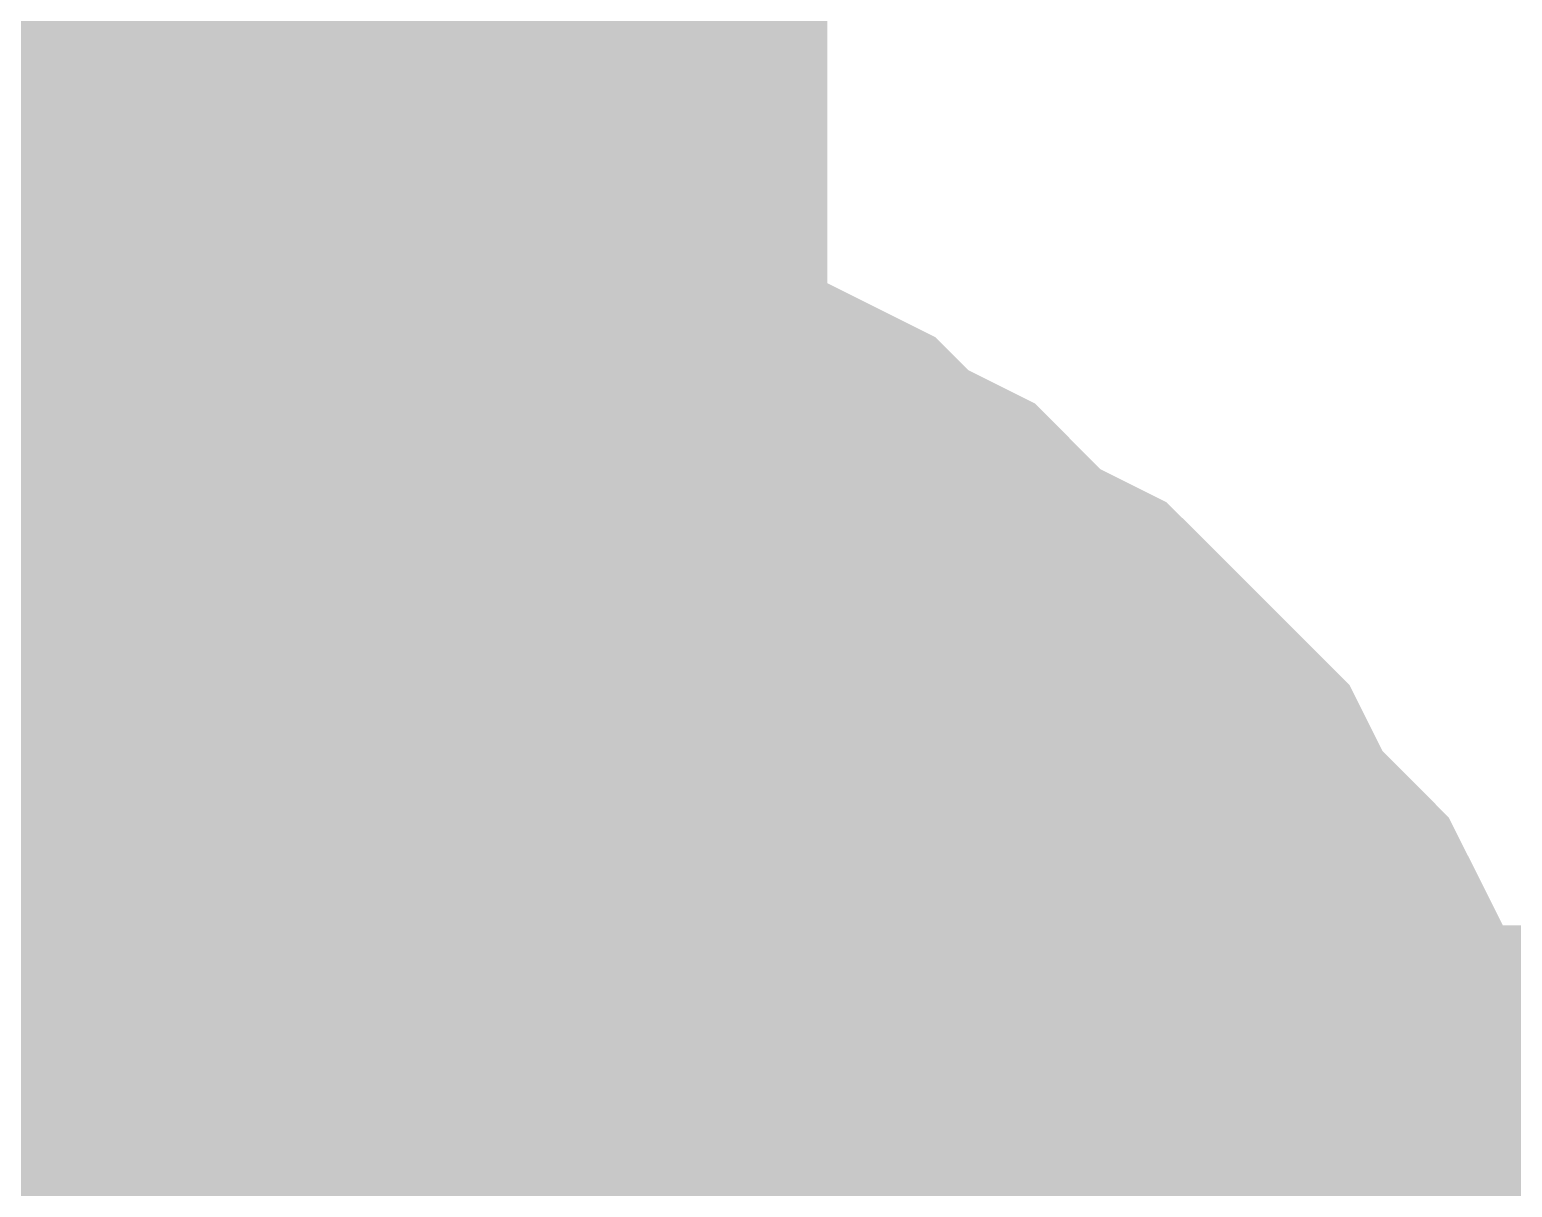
# Model space of a CAD drawing. Header units: inches. Extents: x 0 to 841, y 0 to 594.
# Drawn here: x 694.834 to 695.842, y 247.697 to 248.484 of the extents above; entities that cross this region are included whole.
import ezdxf

# ---------------------------------------------------------------- set-up
doc = ezdxf.new("R2010")
doc.units = ezdxf.units.IN
doc.layers.add('Sheet', color=255, linetype='Continuous')

msp = doc.modelspace()

# ---------------------------------------------------------------- linework, layer by layer
at = {"layer": 'Sheet'}
for points in [[(695.0018, 247.5, 0.7493, 0.7493, 0), (695.0018, 252.4859, 0.7493, 0.7493, 0)], [(694.6649, 248.1738, 0.2997, 0.2997, 0), (694.7098, 248.1738, 0.2997, 0.2997, 0), (694.7323, 248.1962, 0.2997, 0.2997, 0), (694.7772, 248.1962, 0.2997, 0.2997, 0), (694.7997, 248.2187, 0.2997, 0.2997, 0), (694.8446, 248.2187, 0.2997, 0.2997, 0), (694.8895, 248.2412, 0.2997, 0.2997, 0), (694.912, 248.2412, 0.2997, 0.2997, 0), (694.9569, 248.2412, 0.2997, 0.2997, 0), (695.0018, 248.2412, 0.2997, 0.2997, 0)], [(694.6649, 248.1738, 0.2997, 0.2997, 0), (694.7098, 248.1738, 0.2997, 0.2997, 0), (694.7323, 248.1962, 0.2997, 0.2997, 0), (694.7772, 248.1962, 0.2997, 0.2997, 0), (694.7997, 248.2187, 0.2997, 0.2997, 0), (694.8446, 248.2187, 0.2997, 0.2997, 0), (694.8895, 248.2412, 0.2997, 0.2997, 0), (694.912, 248.2412, 0.2997, 0.2997, 0), (694.9569, 248.2412, 0.2997, 0.2997, 0), (695.0018, 248.2412, 0.2997, 0.2997, 0)], [(694.6649, 248.1738, 0.2997, 0.2997, 0), (694.7098, 248.1738, 0.2997, 0.2997, 0), (694.7323, 248.1962, 0.2997, 0.2997, 0), (694.7772, 248.1962, 0.2997, 0.2997, 0), (694.7997, 248.2187, 0.2997, 0.2997, 0), (694.8446, 248.2187, 0.2997, 0.2997, 0), (694.8895, 248.2412, 0.2997, 0.2997, 0), (694.912, 248.2412, 0.2997, 0.2997, 0), (694.9569, 248.2412, 0.2997, 0.2997, 0), (695.0018, 248.2412, 0.2997, 0.2997, 0)], [(695.0018, 248.2412, 0.2997, 0.2997, 0), (695.0018, 248.2412, 0.2997, 0.2997, 0)], [(695.0018, 248.2412, 0.2997, 0.2997, 0), (695.0467, 248.2412, 0.2997, 0.2997, 0), (695.0692, 248.2412, 0.2997, 0.2997, 0), (695.1141, 248.2412, 0.2997, 0.2997, 0), (695.159, 248.2187, 0.2997, 0.2997, 0), (695.1815, 248.2187, 0.2997, 0.2997, 0), (695.2264, 248.1962, 0.2997, 0.2997, 0), (695.2488, 248.1962, 0.2997, 0.2997, 0), (695.2937, 248.1738, 0.2997, 0.2997, 0), (695.3162, 248.1738, 0.2997, 0.2997, 0), (695.3611, 248.1513, 0.2997, 0.2997, 0), (695.3836, 248.1289, 0.2997, 0.2997, 0), (695.4285, 248.1064, 0.2997, 0.2997, 0), (695.4509, 248.0839, 0.2997, 0.2997, 0), (695.4734, 248.0615, 0.2997, 0.2997, 0), (695.5183, 248.039, 0.2997, 0.2997, 0), (695.5408, 248.0166, 0.2997, 0.2997, 0), (695.5632, 247.9941, 0.2997, 0.2997, 0), (695.5857, 247.9716, 0.2997, 0.2997, 0), (695.6081, 247.9492, 0.2997, 0.2997, 0), (695.6306, 247.9043, 0.2997, 0.2997, 0), (695.6531, 247.8818, 0.2997, 0.2997, 0), (695.6755, 247.8593, 0.2997, 0.2997, 0), (695.698, 247.8144, 0.2997, 0.2997, 0), (695.698, 247.792, 0.2997, 0.2997, 0), (695.7204, 247.7471, 0.2997, 0.2997, 0), (695.7204, 247.7246, 0.2997, 0.2997, 0), (695.7429, 247.6797, 0.2997, 0.2997, 0), (695.7429, 247.6572, 0.2997, 0.2997, 0), (695.7654, 247.6123, 0.2997, 0.2997, 0), (695.7654, 247.5674, 0.2997, 0.2997, 0), (695.7654, 247.5449, 0.2997, 0.2997, 0)], [(695.0018, 248.2412, 0.2997, 0.2997, 0), (695.0018, 248.2412, 0.2997, 0.2997, 0)], [(695.0018, 248.2412, 0.2997, 0.2997, 0), (695.0467, 248.2412, 0.2997, 0.2997, 0), (695.0692, 248.2412, 0.2997, 0.2997, 0), (695.1141, 248.2412, 0.2997, 0.2997, 0), (695.159, 248.2187, 0.2997, 0.2997, 0), (695.1815, 248.2187, 0.2997, 0.2997, 0), (695.2264, 248.1962, 0.2997, 0.2997, 0), (695.2488, 248.1962, 0.2997, 0.2997, 0), (695.2937, 248.1738, 0.2997, 0.2997, 0), (695.3162, 248.1738, 0.2997, 0.2997, 0), (695.3611, 248.1513, 0.2997, 0.2997, 0), (695.3836, 248.1289, 0.2997, 0.2997, 0), (695.4285, 248.1064, 0.2997, 0.2997, 0), (695.4509, 248.0839, 0.2997, 0.2997, 0), (695.4734, 248.0615, 0.2997, 0.2997, 0), (695.5183, 248.039, 0.2997, 0.2997, 0), (695.5408, 248.0166, 0.2997, 0.2997, 0), (695.5632, 247.9941, 0.2997, 0.2997, 0), (695.5857, 247.9716, 0.2997, 0.2997, 0), (695.6081, 247.9492, 0.2997, 0.2997, 0), (695.6306, 247.9043, 0.2997, 0.2997, 0), (695.6531, 247.8818, 0.2997, 0.2997, 0), (695.6755, 247.8593, 0.2997, 0.2997, 0), (695.698, 247.8144, 0.2997, 0.2997, 0), (695.698, 247.792, 0.2997, 0.2997, 0), (695.7204, 247.7471, 0.2997, 0.2997, 0), (695.7204, 247.7246, 0.2997, 0.2997, 0), (695.7429, 247.6797, 0.2997, 0.2997, 0), (695.7429, 247.6572, 0.2997, 0.2997, 0), (695.7654, 247.6123, 0.2997, 0.2997, 0), (695.7654, 247.5674, 0.2997, 0.2997, 0), (695.7654, 247.5449, 0.2997, 0.2997, 0)], [(695.0018, 248.2412, 0.2997, 0.2997, 0), (695.0018, 248.2412, 0.2997, 0.2997, 0)], [(695.0018, 248.2412, 0.2997, 0.2997, 0), (695.0467, 248.2412, 0.2997, 0.2997, 0), (695.0692, 248.2412, 0.2997, 0.2997, 0), (695.1141, 248.2412, 0.2997, 0.2997, 0), (695.159, 248.2187, 0.2997, 0.2997, 0), (695.1815, 248.2187, 0.2997, 0.2997, 0), (695.2264, 248.1962, 0.2997, 0.2997, 0), (695.2488, 248.1962, 0.2997, 0.2997, 0), (695.2937, 248.1738, 0.2997, 0.2997, 0), (695.3162, 248.1738, 0.2997, 0.2997, 0), (695.3611, 248.1513, 0.2997, 0.2997, 0), (695.3836, 248.1289, 0.2997, 0.2997, 0), (695.4285, 248.1064, 0.2997, 0.2997, 0), (695.4509, 248.0839, 0.2997, 0.2997, 0), (695.4734, 248.0615, 0.2997, 0.2997, 0), (695.5183, 248.039, 0.2997, 0.2997, 0), (695.5408, 248.0166, 0.2997, 0.2997, 0), (695.5632, 247.9941, 0.2997, 0.2997, 0), (695.5857, 247.9716, 0.2997, 0.2997, 0), (695.6081, 247.9492, 0.2997, 0.2997, 0), (695.6306, 247.9043, 0.2997, 0.2997, 0), (695.6531, 247.8818, 0.2997, 0.2997, 0), (695.6755, 247.8593, 0.2997, 0.2997, 0), (695.698, 247.8144, 0.2997, 0.2997, 0), (695.698, 247.792, 0.2997, 0.2997, 0), (695.7204, 247.7471, 0.2997, 0.2997, 0), (695.7204, 247.7246, 0.2997, 0.2997, 0), (695.7429, 247.6797, 0.2997, 0.2997, 0), (695.7429, 247.6572, 0.2997, 0.2997, 0), (695.7654, 247.6123, 0.2997, 0.2997, 0), (695.7654, 247.5674, 0.2997, 0.2997, 0), (695.7654, 247.5449, 0.2997, 0.2997, 0)], [(694.7772, 248.1962, 0.0991, 0.0991, 0), (694.7997, 248.2187, 0.0991, 0.0991, 0), (694.8446, 248.2187, 0.0991, 0.0991, 0), (694.8895, 248.2412, 0.0991, 0.0991, 0), (694.912, 248.2412, 0.0991, 0.0991, 0), (694.9569, 248.2412, 0.0991, 0.0991, 0), (695.0018, 248.2412, 0.0991, 0.0991, 0)], [(694.7772, 248.1962, 0.0991, 0.0991, 0), (694.7997, 248.2187, 0.0991, 0.0991, 0), (694.8446, 248.2187, 0.0991, 0.0991, 0), (694.8895, 248.2412, 0.0991, 0.0991, 0), (694.912, 248.2412, 0.0991, 0.0991, 0), (694.9569, 248.2412, 0.0991, 0.0991, 0), (695.0018, 248.2412, 0.0991, 0.0991, 0)], [(694.7772, 248.1962, 0.0991, 0.0991, 0), (694.7997, 248.2187, 0.0991, 0.0991, 0), (694.8446, 248.2187, 0.0991, 0.0991, 0), (694.8895, 248.2412, 0.0991, 0.0991, 0), (694.912, 248.2412, 0.0991, 0.0991, 0), (694.9569, 248.2412, 0.0991, 0.0991, 0), (695.0018, 248.2412, 0.0991, 0.0991, 0)], [(695.0018, 248.2412, 0.0991, 0.0991, 0), (695.0018, 248.2412, 0.0991, 0.0991, 0)], [(695.0018, 248.2412, 0.0991, 0.0991, 0), (695.0467, 248.2412, 0.0991, 0.0991, 0), (695.0692, 248.2412, 0.0991, 0.0991, 0), (695.1141, 248.2412, 0.0991, 0.0991, 0), (695.159, 248.2187, 0.0991, 0.0991, 0), (695.1815, 248.2187, 0.0991, 0.0991, 0), (695.2264, 248.1962, 0.0991, 0.0991, 0), (695.2488, 248.1962, 0.0991, 0.0991, 0), (695.2937, 248.1738, 0.0991, 0.0991, 0), (695.3162, 248.1738, 0.0991, 0.0991, 0), (695.3611, 248.1513, 0.0991, 0.0991, 0), (695.3836, 248.1289, 0.0991, 0.0991, 0), (695.4285, 248.1064, 0.0991, 0.0991, 0), (695.4509, 248.0839, 0.0991, 0.0991, 0), (695.4734, 248.0615, 0.0991, 0.0991, 0), (695.5183, 248.039, 0.0991, 0.0991, 0), (695.5408, 248.0166, 0.0991, 0.0991, 0), (695.5632, 247.9941, 0.0991, 0.0991, 0), (695.5857, 247.9716, 0.0991, 0.0991, 0), (695.6081, 247.9492, 0.0991, 0.0991, 0), (695.6306, 247.9043, 0.0991, 0.0991, 0), (695.6531, 247.8818, 0.0991, 0.0991, 0), (695.6755, 247.8593, 0.0991, 0.0991, 0), (695.698, 247.8144, 0.0991, 0.0991, 0), (695.698, 247.792, 0.0991, 0.0991, 0), (695.7204, 247.7471, 0.0991, 0.0991, 0), (695.7204, 247.7246, 0.0991, 0.0991, 0), (695.7429, 247.6797, 0.0991, 0.0991, 0), (695.7429, 247.6572, 0.0991, 0.0991, 0), (695.7654, 247.6123, 0.0991, 0.0991, 0)], [(695.0018, 248.2412, 0.0991, 0.0991, 0), (695.0018, 248.2412, 0.0991, 0.0991, 0)], [(695.0018, 248.2412, 0.0991, 0.0991, 0), (695.0467, 248.2412, 0.0991, 0.0991, 0), (695.0692, 248.2412, 0.0991, 0.0991, 0), (695.1141, 248.2412, 0.0991, 0.0991, 0), (695.159, 248.2187, 0.0991, 0.0991, 0), (695.1815, 248.2187, 0.0991, 0.0991, 0), (695.2264, 248.1962, 0.0991, 0.0991, 0), (695.2488, 248.1962, 0.0991, 0.0991, 0), (695.2937, 248.1738, 0.0991, 0.0991, 0), (695.3162, 248.1738, 0.0991, 0.0991, 0), (695.3611, 248.1513, 0.0991, 0.0991, 0), (695.3836, 248.1289, 0.0991, 0.0991, 0), (695.4285, 248.1064, 0.0991, 0.0991, 0), (695.4509, 248.0839, 0.0991, 0.0991, 0), (695.4734, 248.0615, 0.0991, 0.0991, 0), (695.5183, 248.039, 0.0991, 0.0991, 0), (695.5408, 248.0166, 0.0991, 0.0991, 0), (695.5632, 247.9941, 0.0991, 0.0991, 0), (695.5857, 247.9716, 0.0991, 0.0991, 0), (695.6081, 247.9492, 0.0991, 0.0991, 0), (695.6306, 247.9043, 0.0991, 0.0991, 0), (695.6531, 247.8818, 0.0991, 0.0991, 0), (695.6755, 247.8593, 0.0991, 0.0991, 0), (695.698, 247.8144, 0.0991, 0.0991, 0), (695.698, 247.792, 0.0991, 0.0991, 0), (695.7204, 247.7471, 0.0991, 0.0991, 0), (695.7204, 247.7246, 0.0991, 0.0991, 0), (695.7429, 247.6797, 0.0991, 0.0991, 0), (695.7429, 247.6572, 0.0991, 0.0991, 0), (695.7654, 247.6123, 0.0991, 0.0991, 0)], [(695.0018, 248.2412, 0.0991, 0.0991, 0), (695.0018, 248.2412, 0.0991, 0.0991, 0)], [(695.0018, 248.2412, 0.0991, 0.0991, 0), (695.0467, 248.2412, 0.0991, 0.0991, 0), (695.0692, 248.2412, 0.0991, 0.0991, 0), (695.1141, 248.2412, 0.0991, 0.0991, 0), (695.159, 248.2187, 0.0991, 0.0991, 0), (695.1815, 248.2187, 0.0991, 0.0991, 0), (695.2264, 248.1962, 0.0991, 0.0991, 0), (695.2488, 248.1962, 0.0991, 0.0991, 0), (695.2937, 248.1738, 0.0991, 0.0991, 0), (695.3162, 248.1738, 0.0991, 0.0991, 0), (695.3611, 248.1513, 0.0991, 0.0991, 0), (695.3836, 248.1289, 0.0991, 0.0991, 0), (695.4285, 248.1064, 0.0991, 0.0991, 0), (695.4509, 248.0839, 0.0991, 0.0991, 0), (695.4734, 248.0615, 0.0991, 0.0991, 0), (695.5183, 248.039, 0.0991, 0.0991, 0), (695.5408, 248.0166, 0.0991, 0.0991, 0), (695.5632, 247.9941, 0.0991, 0.0991, 0), (695.5857, 247.9716, 0.0991, 0.0991, 0), (695.6081, 247.9492, 0.0991, 0.0991, 0), (695.6306, 247.9043, 0.0991, 0.0991, 0), (695.6531, 247.8818, 0.0991, 0.0991, 0), (695.6755, 247.8593, 0.0991, 0.0991, 0), (695.698, 247.8144, 0.0991, 0.0991, 0), (695.698, 247.792, 0.0991, 0.0991, 0), (695.7204, 247.7471, 0.0991, 0.0991, 0), (695.7204, 247.7246, 0.0991, 0.0991, 0), (695.7429, 247.6797, 0.0991, 0.0991, 0), (695.7429, 247.6572, 0.0991, 0.0991, 0), (695.7654, 247.6123, 0.0991, 0.0991, 0)], [(694.6649, 247.8818, 0.2997, 0.2997, 0), (694.6874, 247.9043, 0.2997, 0.2997, 0), (694.7098, 247.9043, 0.2997, 0.2997, 0), (694.7323, 247.9267, 0.2997, 0.2997, 0), (694.7548, 247.9267, 0.2997, 0.2997, 0), (694.7772, 247.9492, 0.2997, 0.2997, 0), (694.7997, 247.9492, 0.2997, 0.2997, 0), (694.8221, 247.9716, 0.2997, 0.2997, 0), (694.8446, 247.9716, 0.2997, 0.2997, 0), (694.867, 247.9716, 0.2997, 0.2997, 0), (694.8895, 247.9941, 0.2997, 0.2997, 0), (694.912, 247.9941, 0.2997, 0.2997, 0), (694.9569, 247.9941, 0.2997, 0.2997, 0), (694.9793, 247.9941, 0.2997, 0.2997, 0), (695.0018, 247.9941, 0.2997, 0.2997, 0)], [(694.6649, 247.8818, 0.2997, 0.2997, 0), (694.6874, 247.9043, 0.2997, 0.2997, 0), (694.7098, 247.9043, 0.2997, 0.2997, 0), (694.7323, 247.9267, 0.2997, 0.2997, 0), (694.7548, 247.9267, 0.2997, 0.2997, 0), (694.7772, 247.9492, 0.2997, 0.2997, 0), (694.7997, 247.9492, 0.2997, 0.2997, 0), (694.8221, 247.9716, 0.2997, 0.2997, 0), (694.8446, 247.9716, 0.2997, 0.2997, 0), (694.867, 247.9716, 0.2997, 0.2997, 0), (694.8895, 247.9941, 0.2997, 0.2997, 0), (694.912, 247.9941, 0.2997, 0.2997, 0), (694.9569, 247.9941, 0.2997, 0.2997, 0), (694.9793, 247.9941, 0.2997, 0.2997, 0), (695.0018, 247.9941, 0.2997, 0.2997, 0)], [(694.6649, 247.8818, 0.2997, 0.2997, 0), (694.6874, 247.9043, 0.2997, 0.2997, 0), (694.7098, 247.9043, 0.2997, 0.2997, 0), (694.7323, 247.9267, 0.2997, 0.2997, 0), (694.7548, 247.9267, 0.2997, 0.2997, 0), (694.7772, 247.9492, 0.2997, 0.2997, 0), (694.7997, 247.9492, 0.2997, 0.2997, 0), (694.8221, 247.9716, 0.2997, 0.2997, 0), (694.8446, 247.9716, 0.2997, 0.2997, 0), (694.867, 247.9716, 0.2997, 0.2997, 0), (694.8895, 247.9941, 0.2997, 0.2997, 0), (694.912, 247.9941, 0.2997, 0.2997, 0), (694.9569, 247.9941, 0.2997, 0.2997, 0), (694.9793, 247.9941, 0.2997, 0.2997, 0), (695.0018, 247.9941, 0.2997, 0.2997, 0)], [(695.0018, 247.9941, 0.2997, 0.2997, 0), (695.0018, 247.9941, 0.2997, 0.2997, 0)], [(695.0018, 247.9941, 0.2997, 0.2997, 0), (695.0242, 247.9941, 0.2997, 0.2997, 0), (695.0467, 247.9941, 0.2997, 0.2997, 0), (695.0692, 247.9941, 0.2997, 0.2997, 0), (695.0916, 247.9941, 0.2997, 0.2997, 0), (695.1141, 247.9716, 0.2997, 0.2997, 0), (695.1365, 247.9716, 0.2997, 0.2997, 0), (695.1815, 247.9716, 0.2997, 0.2997, 0), (695.2039, 247.9492, 0.2997, 0.2997, 0), (695.2039, 247.9492, 0.2997, 0.2997, 0), (695.2264, 247.9267, 0.2997, 0.2997, 0), (695.2488, 247.9267, 0.2997, 0.2997, 0), (695.2713, 247.9043, 0.2997, 0.2997, 0), (695.2937, 247.9043, 0.2997, 0.2997, 0), (695.3162, 247.8818, 0.2997, 0.2997, 0), (695.3387, 247.8593, 0.2997, 0.2997, 0), (695.3387, 247.8593, 0.2997, 0.2997, 0), (695.3611, 247.8369, 0.2997, 0.2997, 0), (695.3836, 247.8144, 0.2997, 0.2997, 0), (695.406, 247.792, 0.2997, 0.2997, 0), (695.406, 247.7695, 0.2997, 0.2997, 0), (695.4285, 247.7471, 0.2997, 0.2997, 0), (695.4285, 247.7246, 0.2997, 0.2997, 0), (695.4509, 247.7021, 0.2997, 0.2997, 0), (695.4509, 247.6797, 0.2997, 0.2997, 0), (695.4734, 247.6797, 0.2997, 0.2997, 0), (695.4734, 247.6348, 0.2997, 0.2997, 0), (695.4734, 247.6123, 0.2997, 0.2997, 0), (695.4959, 247.5898, 0.2997, 0.2997, 0), (695.4959, 247.5674, 0.2997, 0.2997, 0), (695.4959, 247.5449, 0.2997, 0.2997, 0)], [(695.0018, 247.9941, 0.2997, 0.2997, 0), (695.0018, 247.9941, 0.2997, 0.2997, 0)], [(695.0018, 247.9941, 0.2997, 0.2997, 0), (695.0242, 247.9941, 0.2997, 0.2997, 0), (695.0467, 247.9941, 0.2997, 0.2997, 0), (695.0692, 247.9941, 0.2997, 0.2997, 0), (695.0916, 247.9941, 0.2997, 0.2997, 0), (695.1141, 247.9716, 0.2997, 0.2997, 0), (695.1365, 247.9716, 0.2997, 0.2997, 0), (695.1815, 247.9716, 0.2997, 0.2997, 0), (695.2039, 247.9492, 0.2997, 0.2997, 0), (695.2039, 247.9492, 0.2997, 0.2997, 0), (695.2264, 247.9267, 0.2997, 0.2997, 0), (695.2488, 247.9267, 0.2997, 0.2997, 0), (695.2713, 247.9043, 0.2997, 0.2997, 0), (695.2937, 247.9043, 0.2997, 0.2997, 0), (695.3162, 247.8818, 0.2997, 0.2997, 0), (695.3387, 247.8593, 0.2997, 0.2997, 0), (695.3387, 247.8593, 0.2997, 0.2997, 0), (695.3611, 247.8369, 0.2997, 0.2997, 0), (695.3836, 247.8144, 0.2997, 0.2997, 0), (695.406, 247.792, 0.2997, 0.2997, 0), (695.406, 247.7695, 0.2997, 0.2997, 0), (695.4285, 247.7471, 0.2997, 0.2997, 0), (695.4285, 247.7246, 0.2997, 0.2997, 0), (695.4509, 247.7021, 0.2997, 0.2997, 0), (695.4509, 247.6797, 0.2997, 0.2997, 0), (695.4734, 247.6797, 0.2997, 0.2997, 0), (695.4734, 247.6348, 0.2997, 0.2997, 0), (695.4734, 247.6123, 0.2997, 0.2997, 0), (695.4959, 247.5898, 0.2997, 0.2997, 0), (695.4959, 247.5674, 0.2997, 0.2997, 0), (695.4959, 247.5449, 0.2997, 0.2997, 0)], [(695.0018, 247.9941, 0.2997, 0.2997, 0), (695.0018, 247.9941, 0.2997, 0.2997, 0)], [(695.0018, 247.9941, 0.2997, 0.2997, 0), (695.0242, 247.9941, 0.2997, 0.2997, 0), (695.0467, 247.9941, 0.2997, 0.2997, 0), (695.0692, 247.9941, 0.2997, 0.2997, 0), (695.0916, 247.9941, 0.2997, 0.2997, 0), (695.1141, 247.9716, 0.2997, 0.2997, 0), (695.1365, 247.9716, 0.2997, 0.2997, 0), (695.1815, 247.9716, 0.2997, 0.2997, 0), (695.2039, 247.9492, 0.2997, 0.2997, 0), (695.2039, 247.9492, 0.2997, 0.2997, 0), (695.2264, 247.9267, 0.2997, 0.2997, 0), (695.2488, 247.9267, 0.2997, 0.2997, 0), (695.2713, 247.9043, 0.2997, 0.2997, 0), (695.2937, 247.9043, 0.2997, 0.2997, 0), (695.3162, 247.8818, 0.2997, 0.2997, 0), (695.3387, 247.8593, 0.2997, 0.2997, 0), (695.3387, 247.8593, 0.2997, 0.2997, 0), (695.3611, 247.8369, 0.2997, 0.2997, 0), (695.3836, 247.8144, 0.2997, 0.2997, 0), (695.406, 247.792, 0.2997, 0.2997, 0), (695.406, 247.7695, 0.2997, 0.2997, 0), (695.4285, 247.7471, 0.2997, 0.2997, 0), (695.4285, 247.7246, 0.2997, 0.2997, 0), (695.4509, 247.7021, 0.2997, 0.2997, 0), (695.4509, 247.6797, 0.2997, 0.2997, 0), (695.4734, 247.6797, 0.2997, 0.2997, 0), (695.4734, 247.6348, 0.2997, 0.2997, 0), (695.4734, 247.6123, 0.2997, 0.2997, 0), (695.4959, 247.5898, 0.2997, 0.2997, 0), (695.4959, 247.5674, 0.2997, 0.2997, 0), (695.4959, 247.5449, 0.2997, 0.2997, 0)], [(694.7772, 247.9492, 0.0991, 0.0991, 0), (694.7997, 247.9492, 0.0991, 0.0991, 0), (694.8221, 247.9716, 0.0991, 0.0991, 0), (694.8446, 247.9716, 0.0991, 0.0991, 0), (694.867, 247.9716, 0.0991, 0.0991, 0), (694.8895, 247.9941, 0.0991, 0.0991, 0), (694.912, 247.9941, 0.0991, 0.0991, 0), (694.9569, 247.9941, 0.0991, 0.0991, 0), (694.9793, 247.9941, 0.0991, 0.0991, 0), (695.0018, 247.9941, 0.0991, 0.0991, 0)], [(694.7772, 247.9492, 0.0991, 0.0991, 0), (694.7997, 247.9492, 0.0991, 0.0991, 0), (694.8221, 247.9716, 0.0991, 0.0991, 0), (694.8446, 247.9716, 0.0991, 0.0991, 0), (694.867, 247.9716, 0.0991, 0.0991, 0), (694.8895, 247.9941, 0.0991, 0.0991, 0), (694.912, 247.9941, 0.0991, 0.0991, 0), (694.9569, 247.9941, 0.0991, 0.0991, 0), (694.9793, 247.9941, 0.0991, 0.0991, 0), (695.0018, 247.9941, 0.0991, 0.0991, 0)], [(694.7772, 247.9492, 0.0991, 0.0991, 0), (694.7997, 247.9492, 0.0991, 0.0991, 0), (694.8221, 247.9716, 0.0991, 0.0991, 0), (694.8446, 247.9716, 0.0991, 0.0991, 0), (694.867, 247.9716, 0.0991, 0.0991, 0), (694.8895, 247.9941, 0.0991, 0.0991, 0), (694.912, 247.9941, 0.0991, 0.0991, 0), (694.9569, 247.9941, 0.0991, 0.0991, 0), (694.9793, 247.9941, 0.0991, 0.0991, 0), (695.0018, 247.9941, 0.0991, 0.0991, 0)], [(695.0018, 247.9941, 0.0991, 0.0991, 0), (695.0018, 247.9941, 0.0991, 0.0991, 0)], [(695.0018, 247.9941, 0.0991, 0.0991, 0), (695.0242, 247.9941, 0.0991, 0.0991, 0), (695.0467, 247.9941, 0.0991, 0.0991, 0), (695.0692, 247.9941, 0.0991, 0.0991, 0), (695.0916, 247.9941, 0.0991, 0.0991, 0), (695.1141, 247.9716, 0.0991, 0.0991, 0), (695.1365, 247.9716, 0.0991, 0.0991, 0), (695.1815, 247.9716, 0.0991, 0.0991, 0), (695.2039, 247.9492, 0.0991, 0.0991, 0), (695.2039, 247.9492, 0.0991, 0.0991, 0), (695.2264, 247.9267, 0.0991, 0.0991, 0), (695.2488, 247.9267, 0.0991, 0.0991, 0), (695.2713, 247.9043, 0.0991, 0.0991, 0), (695.2937, 247.9043, 0.0991, 0.0991, 0), (695.3162, 247.8818, 0.0991, 0.0991, 0), (695.3387, 247.8593, 0.0991, 0.0991, 0), (695.3387, 247.8593, 0.0991, 0.0991, 0), (695.3611, 247.8369, 0.0991, 0.0991, 0), (695.3836, 247.8144, 0.0991, 0.0991, 0), (695.406, 247.792, 0.0991, 0.0991, 0), (695.406, 247.7695, 0.0991, 0.0991, 0), (695.4285, 247.7471, 0.0991, 0.0991, 0), (695.4285, 247.7246, 0.0991, 0.0991, 0), (695.4509, 247.7021, 0.0991, 0.0991, 0), (695.4509, 247.6797, 0.0991, 0.0991, 0), (695.4734, 247.6797, 0.0991, 0.0991, 0), (695.4734, 247.6348, 0.0991, 0.0991, 0)], [(695.0018, 247.9941, 0.0991, 0.0991, 0), (695.0018, 247.9941, 0.0991, 0.0991, 0)], [(695.0018, 247.9941, 0.0991, 0.0991, 0), (695.0242, 247.9941, 0.0991, 0.0991, 0), (695.0467, 247.9941, 0.0991, 0.0991, 0), (695.0692, 247.9941, 0.0991, 0.0991, 0), (695.0916, 247.9941, 0.0991, 0.0991, 0), (695.1141, 247.9716, 0.0991, 0.0991, 0), (695.1365, 247.9716, 0.0991, 0.0991, 0), (695.1815, 247.9716, 0.0991, 0.0991, 0), (695.2039, 247.9492, 0.0991, 0.0991, 0), (695.2039, 247.9492, 0.0991, 0.0991, 0), (695.2264, 247.9267, 0.0991, 0.0991, 0), (695.2488, 247.9267, 0.0991, 0.0991, 0), (695.2713, 247.9043, 0.0991, 0.0991, 0), (695.2937, 247.9043, 0.0991, 0.0991, 0), (695.3162, 247.8818, 0.0991, 0.0991, 0), (695.3387, 247.8593, 0.0991, 0.0991, 0), (695.3387, 247.8593, 0.0991, 0.0991, 0), (695.3611, 247.8369, 0.0991, 0.0991, 0), (695.3836, 247.8144, 0.0991, 0.0991, 0), (695.406, 247.792, 0.0991, 0.0991, 0), (695.406, 247.7695, 0.0991, 0.0991, 0), (695.4285, 247.7471, 0.0991, 0.0991, 0), (695.4285, 247.7246, 0.0991, 0.0991, 0), (695.4509, 247.7021, 0.0991, 0.0991, 0), (695.4509, 247.6797, 0.0991, 0.0991, 0), (695.4734, 247.6797, 0.0991, 0.0991, 0), (695.4734, 247.6348, 0.0991, 0.0991, 0)], [(695.0018, 247.9941, 0.0991, 0.0991, 0), (695.0018, 247.9941, 0.0991, 0.0991, 0)], [(695.0018, 247.9941, 0.0991, 0.0991, 0), (695.0242, 247.9941, 0.0991, 0.0991, 0), (695.0467, 247.9941, 0.0991, 0.0991, 0), (695.0692, 247.9941, 0.0991, 0.0991, 0), (695.0916, 247.9941, 0.0991, 0.0991, 0), (695.1141, 247.9716, 0.0991, 0.0991, 0), (695.1365, 247.9716, 0.0991, 0.0991, 0), (695.1815, 247.9716, 0.0991, 0.0991, 0), (695.2039, 247.9492, 0.0991, 0.0991, 0), (695.2039, 247.9492, 0.0991, 0.0991, 0), (695.2264, 247.9267, 0.0991, 0.0991, 0), (695.2488, 247.9267, 0.0991, 0.0991, 0), (695.2713, 247.9043, 0.0991, 0.0991, 0), (695.2937, 247.9043, 0.0991, 0.0991, 0), (695.3162, 247.8818, 0.0991, 0.0991, 0), (695.3387, 247.8593, 0.0991, 0.0991, 0), (695.3387, 247.8593, 0.0991, 0.0991, 0), (695.3611, 247.8369, 0.0991, 0.0991, 0), (695.3836, 247.8144, 0.0991, 0.0991, 0), (695.406, 247.792, 0.0991, 0.0991, 0), (695.406, 247.7695, 0.0991, 0.0991, 0), (695.4285, 247.7471, 0.0991, 0.0991, 0), (695.4285, 247.7246, 0.0991, 0.0991, 0), (695.4509, 247.7021, 0.0991, 0.0991, 0), (695.4509, 247.6797, 0.0991, 0.0991, 0), (695.4734, 247.6797, 0.0991, 0.0991, 0), (695.4734, 247.6348, 0.0991, 0.0991, 0)], [(695.0018, 247.5, 0.7493, 0.7493, 0), (699.9874, 247.5, 0.7493, 0.7493, 0), (699.9874, 247.5, 0.7493, 0.7493, 0)], [(695.0018, 242.4916, 0.7493, 0.7493, 0), (695.0018, 247.5, 0.7493, 0.7493, 0)]]:
    msp.add_lwpolyline(points, format="xyseb", dxfattribs=at)
msp.add_lwpolyline([(694.746, 247.5, 0.508, 0.508, 1), (695.254, 247.5, 0.508, 0.508, 1)], format="xyseb", close=True, dxfattribs=at)

doc.saveas('drawing.dxf')
